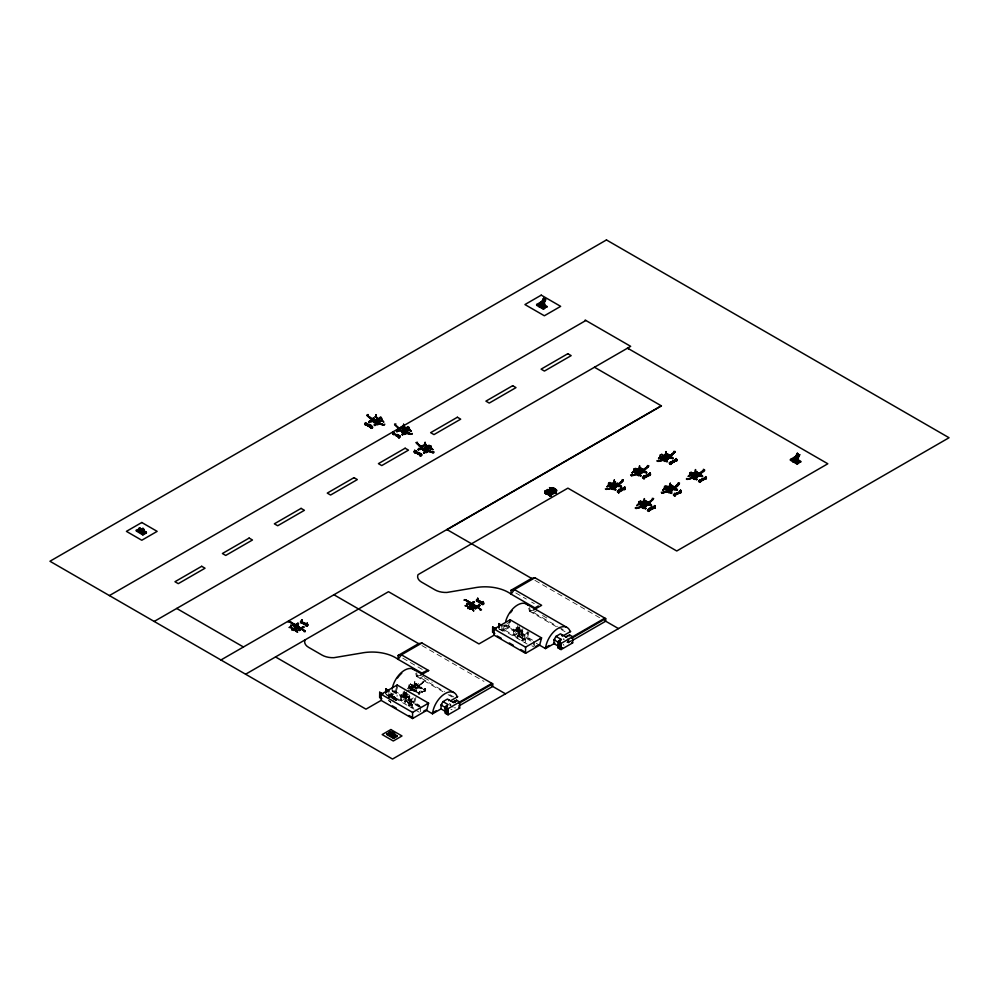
<?xml version="1.0" encoding="UTF-8"?>
<svg xmlns="http://www.w3.org/2000/svg" width="999" height="999" viewBox="0 0 999 999"><rect width="100%" height="100%" fill="white"/><g stroke="black" fill="none" stroke-linecap="round" stroke-linejoin="round"><path stroke-width="0.75" stroke-dasharray="5 3.75" d="M388.424 697.052L388.424 695.491M409.977 687.449L409.028 687.861L408.966 686.638L411.138 687.2L418.219 692.794L419.33 691.608L419.855 693.855M414.048 689.472L416.745 688.91L413.773 685.476L410.239 684.153L415.384 688.498L416.745 688.898L418.743 686.887M409.378 688.111L409.14 687.087L410.202 689.085L418.244 693.006L419.13 694.342L419.393 691.683M414.86 681.543L414.647 683.353L414.76 681.705M394.093 699.312L395.504 698.426L396.228 700.611M419.193 693.368C415.671 696.053 421.316 687.574 425.262 690.484L419.18 693.368L425.262 690.484M410.564 687L409.29 686.713L410.577 686.713M424.338 690.009L425.012 688.473L424.775 691.233L423.963 689.922L415.846 685.988L414.135 683.254L416.059 683.616L424.787 690.284L424.163 689.71M415.384 684.827C414.585 682.891 414.61 685.589 415.609 684.352M419.193 694.305L419.268 693.006M408.828 687.3C412.824 683.179 403.384 692.644 408.816 687.15M413.461 689.035C413.324 689.572 408.903 685.888 413.861 686.912M416.121 683.816C415.634 683.641 413.798 684.29 415.122 683.254M414.298 691.046C416.783 689.884 414.535 693.418 414.622 690.446M416.283 691.558C413.336 688.848 417.22 691.895 416.533 690.971M417.769 684.839L419.88 686.588L418.593 685.838L419.393 686.076L423.988 681.293L417.12 684.377L419.168 686.101L417.382 684.852L417.744 685.501M418.581 685.976L423.788 682.105L418.943 685.764M419.942 687.936C422.415 686.763 420.129 690.234 420.267 687.337M420.754 687.537C422.515 686.188 421.516 690.159 420.929 686.975M424.026 689.834C426.198 694.28 424.787 685.302 425.562 690.484M391.009 696.365L389.048 694.842L386.501 696.266M388.873 696.877L389.16 694.954L414.173 709.265M424.95 689.872L424.837 691.196L425.537 690.721M389.348 696.703L389.598 695.966L390.659 696.703M389.373 696.503L390.097 696.865L390.159 695.641M394.155 699.4L394.568 698.751A1.598 0.924 60 0 1 395.691 698.001A1.598 0.924 60 0 1 396.815 700.099L397.115 695.117M394.917 699.4L395.392 698.651M395.005 699.15C393.281 699.25 396.765 698.351 395.904 700.249M396.815 700.099L395.866 700.074M419.493 706.305L404.957 697.914L406.468 691.857M406.993 693.393L405.794 698.401L405.794 693.219L408.441 694.742L408.441 699.924L409.852 696.515L407.205 694.992L406.343 695.491L406.343 692.906L401.411 695.754L401.411 700.923L405.282 703.159L405.282 700.574L404.445 701.061L404.445 703.646L405.282 703.159M408.441 699.924L409.952 693.868M534.403 645.953L534.403 642.07L504.657 624.899L504.657 630.069L513.561 635.214L518.781 632.192L519.343 629.283L517.607 628.271L516.196 631.668L517.707 625.624M513.561 635.214L513.561 630.032L519.455 626.635L517.944 632.679L517.944 627.497L516.196 626.498L516.196 631.668M519.967 628.159L518.781 633.166L518.781 627.984M518.269 637.936L517.432 638.411L517.432 635.826L518.269 635.339L518.269 637.936L514.398 635.701L514.398 630.519L519.33 627.672L519.33 630.257L520.192 629.77L522.839 631.293L521.428 634.69L522.939 628.646M391.983 690.421L403.221 696.902L404.62 693.506L406.368 694.505L405.794 697.427L400.574 700.436L391.67 695.304L391.67 690.122L400.574 695.267L404.957 692.732L404.957 697.914M401.411 700.923L406.643 697.914L407.205 694.992M514.398 635.701L519.617 632.679L520.192 629.77M411.925 686.55L411.713 687.662M411.8 686.837L411.975 686.138L411.625 687.324M409.053 684.74L409.016 686.4L409.315 684.702M417.807 686.925L417.644 687.699L417.432 686.475M396.728 686.238L395.217 692.282L389.086 695.816L389.086 690.646M397.565 686.725L396.054 692.769L388.823 696.965M415.959 697.339L414.448 703.383L409.215 706.405L409.215 703.82L410.065 703.333L412.45 704.707L412.45 707.292L415.01 708.778M509.715 621.003L508.191 627.047L502.072 630.594L502.072 625.411M528.933 632.105L527.422 638.161L522.202 641.171L522.202 638.586L523.039 638.099L525.437 639.472L525.437 642.07L524.587 642.557L524.587 639.959L522.202 638.586M388.436 696.003L389.797 695.878L389.223 696.902M410.077 686.688L410.689 687.075L409.965 686.788M415.572 683.628L416.346 683.965L415.222 683.791M412.275 690.709C412.899 688.86 412.762 690.584 411.351 690.546M388.911 695.704L388.861 690.646M404.732 690.858L403.221 696.902L403.221 691.733L404.957 692.732M391.983 699.063L394.268 696.765L397.115 698.338L393.656 700.336M415.659 687.137C418.007 691.62 415.284 684.278 413.598 685.539C416.059 681.018 409.215 688.898 416.096 684.977C419.655 686.45 418.219 687.624 416.096 684.977M411.813 687.961L413.249 688.948M390.572 697.115L390.896 696.253M412.212 689.834L412.624 690.022M412.387 690.147L412.25 689.322L414.61 691.058L412.4 689.148L406.693 691.196M410.676 683.903L410.789 684.39M395.367 699.35L392.108 696.69L392.57 694.804M390.247 696.79L390.759 695.891M392.495 694.892L388.299 698.076M410.289 684.028L412.837 687.324L416.645 688.661M408.204 689.26C409.852 686.026 415.247 690.234 409.553 690.109M410.514 688.086L412.162 689.26M393.831 697.989L392.732 697.427L394.031 698.925L394.193 696.827L394.018 697.702M417.357 685.177L418.556 685.938M390.072 696.241L392.407 697.564L391.758 695.804L390.022 694.804L389.16 695.366M415.184 684.44L414.535 684.477M423.514 681.83L418.818 685.614L423.501 681.942M413.598 685.539L410.427 684.128M412.387 686.251L411.663 686.625M530.968 641.058L503.808 625.374L502.909 625.898L502.909 631.081L503.808 630.556L527.147 644.03M507.017 623.526L510.551 621.49L509.04 627.534L504.657 630.069M415.684 673.551A16.796 9.69 -60 0 1 416.383 676.335L417.22 675.848L444.48 691.583M528.671 608.316A16.796 9.69 -60 0 1 529.37 611.101L530.207 610.626L557.467 626.361M498.751 628.808L501.96 630.531M424.125 675.749L420.254 677.984L416.883 676.048L420.254 675.399M537.112 610.514L533.229 612.762L529.87 610.814L533.229 610.164M388.224 696.778L390.671 696.278M394.193 696.827L392.345 697.901L394.518 696.84M393.968 698.463L394.842 697.951M394.568 698.801L393.681 699.312A1.598 0.924 60 0 1 394.343 698.363A1.598 0.924 60 0 1 395.641 699.437M404.62 693.506L403.758 694.005L405.507 695.004L406.368 694.505M517.607 628.271L516.745 628.771L518.493 629.77L519.343 629.283M394.593 699.387L395.504 698.963M395.641 699.063L395.005 699.05M405.482 696.228L406.318 695.754L411.675 698.838L411.675 704.02L406.318 700.923L405.482 701.41L405.482 696.228L410.826 699.325L410.826 704.507L405.482 701.41M518.456 631.006L519.305 630.519L524.65 633.603L524.65 638.786L519.305 635.701L518.456 636.176L518.456 631.006L523.813 634.09L523.813 639.273L518.456 636.176M409.852 696.515L408.991 697.015L406.343 695.491M522.839 631.293L521.977 631.793L519.33 630.257M401.411 695.754L409.215 700.262L415.109 696.852L413.598 702.896L408.379 705.918L408.379 703.333L404.445 701.061M410.065 703.333L410.065 700.736L414.772 698.014M527.759 632.792L523.039 635.514L523.039 638.099M408.379 703.333L409.215 702.846L409.215 700.262M521.366 638.099L522.202 637.612L522.202 635.027L528.096 631.618L526.585 637.674L521.366 640.684L521.366 638.099L517.432 635.826M409.215 703.82L411.613 705.194L412.45 704.707M524.587 639.959L525.437 639.472M412.45 707.292L411.613 707.779L411.613 705.194M566.783 642.32L568.606 642.632L570.404 641.583L570.404 638.998M425.287 690.496C427.322 688.998 422.09 689.148 425.287 690.496L424.138 689.56M390.771 695.941L391.408 696.678M388.761 695.878L385.764 694.03M395.142 698.426L394.755 699.362M412.974 689.672L410.152 689.909M454.32 707.854L455.619 707.854M415.497 683.566L416.308 683.666M395.804 700.449L396.266 699.712M392.22 697.901L393.107 697.964L391.009 697.777M414.086 685.277C411.738 684.814 417.382 687 415.134 687.549L413.299 686.65A7.542 6.044 -11.9 0 0 414.373 687.374L416.171 688.511M392.058 695.916L391.009 695.804L391.009 696.765M413.124 685.326L415.459 687.362M567.619 641.833L570.404 641.583M390.159 695.491C392.195 696.815 386.625 696.016 385.876 693.968M395.129 698.289L395.754 698.85M411.875 688.011L412.275 688.111M416.133 688.698L414.897 688.124M390.597 695.741C387.949 693.768 391.059 702.222 389.922 691.133M414.011 685.451L416.745 688.873L412.637 686.413M416.496 688.323L415.347 686.837A7.542 3.434 21.2 0 0 414.423 686.038L413.798 685.689M419.617 693.618L418.256 692.794M421.965 687.986L420.641 687.137M416.321 691.096L415.122 690.321M534.915 580.344L599.612 617.694M515.759 592.944L526.361 599.063M531.655 602.135L534.315 603.658M542.519 615.534L547.839 618.593M558.791 627.122L565.422 630.956M529.37 611.101L559.79 628.671M561.113 629.432L565.084 631.73M518.781 629.607L517.045 628.596L517.045 631.193M516.196 629.083L517.944 630.094M518.781 630.581L521.428 632.105M505.806 624.7L532.592 640.172M536.263 643.256L538.786 644.717M518.269 635.339L522.202 637.612M531.843 645.766L534.403 647.24M498.863 628.733L502.909 631.081M421.928 645.566L483.966 681.393M402.772 658.179L423.976 670.416M424.238 677.697L432.192 682.292M449.787 694.655L453.771 696.952M416.383 676.335L442.844 691.608M448.126 694.667L452.097 696.965M449.737 705.207L453.171 707.192M405.794 694.842L404.058 693.83L404.058 696.415M403.221 694.317L404.957 695.316M405.794 695.804L408.441 697.327M394.081 690.659L419.605 705.394M410.065 700.736L421.416 707.292M419.28 707.03L390.834 690.609L390.834 695.791M405.282 700.574L409.215 702.846M415.447 710.002L419.293 712.225M391.009 696.053L389.123 695.079M392.407 697.564L391.72 695.841L390.222 696.39M389.997 701.248L388.499 700.624L389.947 701.46M415.147 687.886L416.496 688.736M412.125 690.421L411.213 689.622L413.911 691.445M413.773 685.501L412.699 685.751L413.124 686.525M414.348 685.876L415.497 686.85M420.229 687.774L421.453 688.711M414.585 690.883L415.809 691.82M414.573 686.5L415.359 687.25M415.721 687.599L416.521 688.573M395.766 698.601L396.491 699.799M390.397 701.76L390.934 702.846M419.006 694.23L418.456 693.269M390.684 702.846L390.222 701.673M390.859 696.34L391.87 697.789M419.33 691.72L419.867 693.618M568.98 638.523L568.98 642.407M568.606 640.034L568.606 642.632M568.344 640.534L568.344 643.119M567.307 638.748L567.307 642.632M533.553 642.557L533.553 645.142M522.265 631.618L522.265 634.203M521.428 629.52L521.428 634.69M519.617 630.094L519.617 632.679M519.305 630.519L519.305 635.701M518.493 627.185L518.493 629.77M503.808 625.374L503.808 630.556M501.848 625.411L501.848 630.594M420.579 707.779L420.579 711.663M409.278 696.852L409.278 699.437M406.643 695.316L406.643 697.914M406.318 695.754L406.318 700.923M405.507 692.419L405.507 695.004M400.574 695.267L400.574 700.436M395.816 699.837A1.598 0.924 60 0 1 395.929 700.611M529.482 607.604A17.97 10.377 -60 0 1 530.207 610.626M563.161 644.255A5.944 3.434 0 0 1 563.936 645.479M563.149 639.073A5.994 3.459 0 0 1 563.424 639.36M564.435 639.21A5.944 3.434 0 0 1 563.411 638.935M416.496 672.827A17.97 10.377 -60 0 1 417.22 675.848M451.998 709.715A5.944 3.434 0 0 1 450.924 709.49M450.824 705.207A5.994 3.459 0 0 0 449.5 703.771A5.944 3.434 0 0 0 450.924 704.32M425.075 688.548L424.875 691.171L425.087 688.548M414.086 687.986L411.638 686.213L414.086 687.986M417.382 687.087L418.294 688.099L417.382 687.087M412.375 689.385L410.177 690.097L412.375 689.385M421.266 691.183L422.44 692.045L421.266 691.183M418.668 686.563C415.184 685.314 423.713 689.585 418.668 686.563M417.969 686.937C414.485 685.701 423.014 689.972 417.969 686.937M415.909 690.371L416.558 691.096L415.909 690.371M388.536 696.977L388.536 695.429L388.474 696.952"/><path stroke-width="1.5" d="M553.508 489.785L553.571 488.199L554.47 488.886L552.484 489.473L552.272 488.686L553.496 488.336M554.957 490.621L554.258 488.648M290.909 627.884C291.296 627.622 290.659 626.023 291.708 627.971M365.184 424.513C365.459 420.017 365.659 427.16 366.745 424.076M392.782 433.878C393.706 429.558 392.632 437.749 393.231 432.005M414.348 452.16C414.635 447.652 414.835 454.795 415.909 451.71M467.132 605.619C467.532 607.879 466.658 602.984 467.145 605.806M608.766 486.163C609.84 485.502 607.717 486.038 608.891 486.488M660.314 457.867C660.764 458.329 660.189 456.805 660.839 458.091M664.722 489.435L665.446 489.085M643.93 504.845C641.383 503.946 643.656 502.847 642.969 502.272M466.858 606.231L467.407 606.206M547.315 491.983C546.653 490.871 546.778 495.754 546.391 492.719M639.035 504.795L638.823 504.445M376.198 424.675L374.837 425.174M398.913 430.769L400.736 430.057M402.435 434.528C402.422 435.714 403.933 432.08 405.631 432.879M425.374 452.31L424.001 452.809M639.884 468.793L639.797 468.481M666.171 454.92L666.82 454.57M670.591 486.151L671.091 485.989M296.94 630.644C295.067 630.007 294.056 630.219 297.053 631.967C299.026 633.204 295.229 629.732 296.84 630.844M472.115 609.028C473.763 610.414 471.453 608.428 472.889 608.99M614.373 479.907L614.198 481.68L614.285 480.069M639.622 465.821L639.422 467.632L639.535 465.984M644.43 498.588L644.23 500.399L644.343 498.751M666.096 451.585L665.896 453.409L666.008 451.748M670.329 483.179L670.154 484.94L670.242 483.341M695.554 469.542L695.354 471.353L695.466 469.705M290.971 627.572C291.084 626.236 293.219 632.629 291.858 627.672M381.568 421.128L380.881 420.729L381.78 421.103M408.491 430.094L409.553 430.194L408.703 430.519M430.669 449.026L431.118 448.476L430.057 448.376M296.466 628.408C296.316 632.13 295.592 626.61 298.289 627.272M470.941 604.208L469.368 604.67L472.028 603.508L474.675 605.157L472.327 606.655L472.252 608.516L472.352 606.493L473.176 606.306M614.585 483.341L614.76 482.455L614.984 483.129M644.817 501.985L644.293 501.436L644.967 501.885M670.179 486.363L670.866 486.463L670.217 486.001M382.005 420.579C379.458 418.931 381.331 420.704 382.005 420.404M409.602 429.932C406.868 428.209 409.29 430.269 409.602 429.77M431.168 448.214L430.482 447.277L430.894 448.089M403.658 427.447L403.034 427.085M425.224 445.716L425.611 445.292M633.841 472.102L634.54 471.865M664.56 489.11L665.209 489.572L664.897 488.923M689.947 475.799L690.297 475.187M306.893 625.149L300.786 622.227L306.031 625.399L306.905 624.999C294.205 619.73 303.821 621.653 307.592 624.974C308.841 626.51 304.283 625.424 307.405 624.862L306.193 625.524M476.548 600.474L477.959 599.937C473.851 601.161 478.783 598.526 477.122 600.162L483.341 603.196C478.646 605.756 472.052 594.542 482.854 603.334L483.341 603.196M482.842 603.496C481.718 604.258 481.081 601.198 477.497 600.274M617.782 491.158L619.13 491.983L624.313 488.499C627.447 488.748 621.715 486.538 624.8 488.861L618.943 492.082L617.32 491.77L617.819 490.884L619.13 491.983C615.771 490.734 623.114 486.376 624.787 488.861L623.651 487.924M624.3 488.661C624.475 486.588 619.842 490.984 618.718 491.733M643.968 477.647L642.569 477.684L643.968 477.647L643.231 476.973L648.726 473.951L650.037 474.762L650.636 474.188L648.9 473.838L650.049 474.775L643.955 477.647L650.037 474.762L648.9 473.838M649.55 474.562C648.264 472.365 649.288 477.672 643.968 477.497L644.392 477.872M648.776 510.414C646.528 508.941 653.296 505.194 654.845 507.542C652.01 510.177 640.022 512.724 654.357 507.33L654.845 507.542M654.357 507.342C653.908 505.756 652.285 510.052 648.776 510.264L649.2 510.639M670.441 463.411L669.705 462.749L670.866 463.648L677.047 459.777L675.374 459.602L676.523 460.551L675.199 459.727L669.705 462.749C672.527 465.334 675.586 458.116 676.023 460.339M679.832 491.121L680.756 492.132C664.834 498.201 681.917 492.182 680.806 490.846C680.631 488.786 680.956 493.893 681.018 492.357M674.675 494.992C673.401 492.832 672.652 496.441 674.899 495.354C671.465 494.268 682.392 491.683 679.57 491.446M699.899 481.356L699.163 480.694C717.17 471.178 688.061 488.086 705.494 478.134C708.566 478.259 702.996 476.348 705.968 478.484L699.762 481.843L698.601 481.593L699 480.519L700.311 481.618L698.963 480.781M610.089 485.364L608.803 485.077L610.189 485.139M634.777 471.303L635.352 470.991L634.053 470.991M639.884 504.07L639.285 504.045M661.825 456.768L660.951 457.055M666.046 488.636L664.76 488.349L666.058 488.349M691.271 475L689.984 474.712L691.283 474.712M306.131 625.923L306.905 626.198L307.155 623.201M478.209 599.862L477.46 601.123L477.709 598.289L477.959 600.599L476.56 600.761M483.641 602.884L483.166 601.598L482.942 604.445L483.141 601.598L482.854 604.545L482.067 604.158M648.788 474.113L650.074 475.424L649.85 472.827L649.612 475.474L648.838 474.463M653.646 507.23L654.47 508.216L654.645 505.594C654.795 512.937 655.581 503.184 654.195 506.456M671.091 463.898C669.505 457.305 673.051 467.844 669.53 463.099M675.324 495.492C673.938 488.848 676.81 499.737 673.763 494.68M679.532 491.508L680.369 492.807L680.544 490.184L680.669 492.832L679.545 491.82M699.163 481.268L700.411 482.167L700.099 479.682L699.887 482.305L699.038 481.156M301.723 619.917L301.498 622.914L300.612 622.477M307.068 624.65L306.993 626.098L307.18 623.226L307.53 625.312L306.169 625.861M476.735 601.023C478.159 602.097 477.485 596.078 478.221 599.6M617.807 491.421C619.53 496.316 618.169 484.315 619.368 492.22M625.062 489.085C623.651 482.305 626.61 493.294 623.576 488.236M643.993 477.31L644.18 478.646L644.168 475.961L643.918 478.608L644.617 478.134M650.324 474.762C650.174 470.467 648.826 476.823 650.312 475M648.851 510.052L648.701 511.388L648.975 508.728C649.475 510.127 648.763 509.915 649.437 510.901M665.946 454.77L666.633 454.882L666.296 454.245M670.554 463.024C670.054 466.62 670.766 459.24 671.116 463.661M675.312 460.239L676.136 461.226L676.311 458.591L676.385 461.251L676.785 460.776M700.099 479.682C699.475 486.313 700.074 476.785 700.574 481.618M705.781 476.548C706.43 477.822 705.556 477.834 706.243 478.721M301.648 621.366C301.873 626.323 303.184 615.034 300.786 622.677M297.227 630.931L296.328 630.819M472.702 609.003L472.589 609.74L473.176 609.278M617.981 491.633L618.93 492.732L618.793 491.371M699.824 482.33L699.974 480.994M670.566 486.625L670.878 486.113M666.633 454.882L665.983 454.42M370.242 417.57L369.78 418.019C377.297 422.752 362.625 414.173 368.344 414.622M377.747 423.276L380.182 421.416L378.371 422.677L383.891 424.812L380.045 423.951C373.151 420.604 384.965 427.347 384.765 424.1M421.578 446.491L419.418 445.204L421.116 446.878L422.952 445.367L422.377 446.016M429.682 451.136L429.22 451.585C441.833 455.831 420.716 446.428 429.22 451.585C423.676 450.974 432.854 447.602 426.985 450.886M295.042 624.575L288.998 621.465L295.08 624.562L293.906 625.424L295.392 624.637M295.167 627.909L294.518 627.459L296.778 627.622M297.29 628.021L293.718 630.357L296.278 629.507L296.366 628.796L291.87 630.169L295.854 626.598M296.753 624.4L297.852 623.151L298.039 623.776M297.14 624.138L297.39 624.775L298.526 623.538M297.615 627.747L298.726 626.773L296.241 626.423M302.135 627.659C301.311 627.384 304.308 627.609 303.908 626.798M298.838 629.532C303.521 627.659 307.13 632.779 304.096 631.655M306.993 626.098L307.13 623.214L307.692 624.537M471.029 602.909L464.947 599.8L471.466 602.971L468.456 604.033L470.379 603.159M470.042 603.433L471.341 603.159M472.702 602.734C471.64 602.822 474.7 601.386 473.988 602.122M473.089 602.484L473.339 603.121L474.475 601.885M476.873 606.031L475.574 606.855M477.46 601.123L477.659 598.276L477.522 601.161L477.634 599.737M478.084 605.993C476.66 605.269 481.106 606.056 479.857 605.144M478.471 605.744C478.571 607.554 479.37 603.583 479.37 605.382M480.956 609.627L476.535 606.843L474.762 607.754L477.197 606.643L481.468 609.815L480.044 610.002M483.141 601.598L482.942 604.445L482.08 604.258M289.26 627.559L290.634 627.197L289.285 627.285M378.921 424.213C373.888 426.361 381.256 421.665 378.871 424.113M406.531 433.566L404.483 434.428L406.143 432.954M392.744 734.165L393.856 731.98L391.546 735.451L391.521 733.803L392.495 733.229M465.209 605.906L466.583 605.544L465.234 605.631M605.357 488.911C614.335 490.309 609.278 485.152 615.796 489.922M608.291 485.589C611.001 483.079 605.307 488.561 607.442 486.363M611.775 486.525C609.877 484.69 614.822 490.084 616.258 487.287L618.256 485.264L615.546 483.491M613.361 483.778L609.765 482.517L611.825 485.002M613.998 488.836L611.45 487.812M614.485 489.035L614.81 488.449L615.309 489.71M615.983 486.875L614.66 485.914C608.004 481.993 618.468 489.822 615.247 485.964M617.22 483.341C618.331 486.401 626.098 479.37 622.165 479.67M618.656 492.707L618.918 490.047L618.806 492.669M621.453 486.825C621.565 486.913 619.517 486.076 618.081 485.014M620.129 485.939L620.454 485.339L620.953 486.6M617.295 483.204C618.156 486.85 629.445 474.088 618.256 484.19M625.074 488.848C624.762 484.44 624.113 491.895 624.475 488.236M637.749 473.951C629.757 475.137 628.521 477.097 637.387 473.626C637.899 474.225 630.157 477.01 630.606 474.825M633.791 471.466L634.377 471.041M638.573 471.703C636.326 470.541 639.547 469.205 635.664 468.444M638.161 469.505L637.999 469.667M642.494 506.68L636.55 508.404L641.982 506.193L642.557 506.718L636.55 508.404L635.376 508.341L635.414 507.592M639.385 474.725C638.96 475.586 641.67 475.811 641.058 475.836M640.022 467.944L639.173 468.406L639.835 468.256M639.735 474.95L640.059 474.363L640.559 475.624M638.823 473.751L641.508 473.201L640.434 471.416M643.618 469.98L642.045 469.455L644.218 470.392L648.813 465.784L647.414 465.571M643.606 506.505C638.536 503.596 644.168 507.717 646.316 505.969C651.61 503.096 642.045 500.911 648.289 503.921M645.042 471.615C644.58 472.465 647.352 472.652 646.703 472.739M645.516 471.815L646.203 472.515M644.193 507.492C643.294 507.417 645.991 509.165 645.429 508.404M644.542 507.717L644.867 507.13L645.866 508.603M643.843 470.467L648.551 466.383L643.718 470.042L641.895 468.656L642.394 469.08M649.85 472.827L649.587 475.487L649.725 474.15M647.864 510.102C648.875 513.486 648.975 506.393 649.45 510.664M649.85 504.383C649.412 505.257 652.122 505.482 651.51 505.506M650.187 504.62L650.511 504.02L651.011 505.282M650.699 501.585L648.363 502.647L653.358 499.15L649.025 503.159L647.901 502.385M654.47 508.216L654.657 505.594L654.395 508.254L655.119 507.767M662.075 458.116C668.693 460.164 646.99 463.286 663.86 459.39C664.597 460.127 656.53 462.712 657.08 460.589M668.393 491.271C657.717 494.405 661.238 492.182 668.418 491.258C667.032 491.221 661.238 494.505 661.313 492.182M665.234 457.03L666.383 457.592C668.456 456.993 663.124 454.857 665.334 455.319L663.948 455.806L665.184 457.005M665.858 460.489C664.959 460.414 667.657 462.162 667.095 461.401M666.208 460.726C665.771 459.89 669.455 462.787 666.233 460.289M670.279 455.969L668.518 455.219L670.691 456.156L675.287 451.56L673.888 451.348M667.732 489.797C665.908 488.036 670.504 493.069 672.215 490.546L674.213 488.523L671.503 486.763M670.379 464.385L670.579 461.763L670.441 464.348L669.705 463.324M668.868 486.85L665.721 485.789L667.769 488.274M671.515 457.392C670.604 457.317 673.301 459.053 672.739 458.304M671.852 457.617C671.428 456.705 674.999 459.802 671.877 457.18M670.092 492.082C669.193 492.007 671.89 493.743 671.316 492.994M670.441 492.307L670.766 491.708L671.753 493.194M669.567 455.382C672.889 456.081 679.382 446.466 670.192 455.819L668.368 454.433L669.093 455.02M673.326 486.613L672.602 486.014L674.575 487.724M676.798 460.539C676.548 456.58 675.911 463.486 675.574 460.064M675.349 495.254C675.062 490.646 674.3 498.339 674.787 494.605M675.799 489.547C674.812 488.823 678.121 490.509 677.409 490.084M676.086 489.198L676.41 488.611L676.91 489.872M678.121 482.929L679.52 483.141L674.425 487.4C683.304 477.522 677.547 489.448 673.85 487.012M680.556 490.184L680.294 492.844L680.431 491.508M693.618 477.634L687.674 479.345L693.106 477.135L693.681 477.659L687.674 479.345L686.5 479.295L686.538 478.546M689.472 475.224C692.045 473.014 685.252 478.996 689.535 475.299M692.794 476.061C691.47 474.612 695.779 479.445 697.439 476.91L699.437 474.887L696.728 473.126M694.055 473.976L690.946 472.152L693.793 475.749M696.365 475.137C699.737 479.32 693.318 472.327 694.792 473.264L693.418 473.951L696.49 475.187L693.743 473.314M695.316 478.446C694.78 479.345 697.689 479.433 696.99 479.557M695.666 478.671L695.991 478.071L696.49 479.333M698.451 472.902C696.515 475.449 708.603 470.417 703.346 469.293M700.973 475.337C700.062 475.262 702.759 476.998 702.197 476.248M701.335 475.124L702.722 476.448L701.698 475.224M700.149 474.1C702.334 469.093 709.09 468.181 699.025 473.339M142.47 529.895L142.832 528.146L143.157 529.333L142.283 529.82M143.219 528.521L144.118 529.957L142.37 530.919L144.118 529.957M419.418 445.217L419.405 445.392C409.528 437.112 427.16 451.685 418.956 445.654L419.418 445.217L418.956 445.666L416.108 442.532L417.507 442.257M633.791 472.152L634.178 471.915M664.722 489.035L664.922 489.735L664.859 488.948M540.696 304.757L539.735 304.52L540.659 306.131C542.707 302.222 536.288 308.766 540.846 305.632M483.017 602.996L482.892 604.407L483.628 603.146M690.471 475.574L690.172 475.736M654.532 506.918L654.42 508.241L653.596 506.88M676.198 459.927L676.086 461.251L676.273 458.616M705.656 477.872L705.544 479.195L704.77 478.184M546.665 493.131C544.343 494.53 547.864 491.97 546.041 491.783M545.591 493.281L546.266 493.868L546.853 492.994M555.531 490.297L555.444 489.11M674.824 493.331L674.625 495.966L673.938 494.905M624.55 486.938L624.363 489.56L623.663 488.511M375.362 416.883C374.2 416.733 376.548 417.082 375.237 416.708M424.375 444.393C425.761 444.543 423.414 444.543 424.525 444.443M425.437 445.042L424.787 444.355M142.208 530.619L142.982 529.495M392.582 733.865L393.506 733.029M794.405 460.427L794.317 461.163L795.079 459.965L793.718 460.102L794.467 459.752M546.416 493.369L545.591 493.069L546.241 491.483M546.977 493.693L546.153 493.394A1.598 0.924 -60 0 1 546.166 493.069L546.99 493.231M549.662 494.992L550.774 494.243M550.936 495.954C549.025 495.904 551.073 492.332 551.635 494.555M551.273 490.459L551.66 489.66M550.849 495.529L551.373 494.78L550.574 493.718M551.373 490.896L551.548 490.047M551.048 494.455L550.824 493.494L549.887 494.305M551.373 494.78L550.324 494.13M551.81 494.468L550.911 495.966M554.782 491.92L555.444 491.121M555.781 493.094L555.681 491.146M644.817 501.136L644.118 501.523L644.992 501.523M556.381 492.157L556.293 491.221L554.083 490.796L553.821 492.782L554.982 491.333M469.48 609.003L469.617 608.079M546.341 493.294L545.616 491.87M545.754 492.007L546.378 491.483M545.904 493.494L546.341 492.994M618.506 484.465L616.833 483.491L618.356 484.503M641.833 505.207C639.647 503.246 644.455 507.517 642.632 505.719M668.905 490.634L669.505 491.096M699.675 474.138L699.737 473.913M403.584 427.06L404.046 427.023M611.313 485.177L611.151 484.577M632.105 472.889L633.553 471.228L632.392 472.552M637.499 505.044L636.75 505.856L638.311 504.108M658.578 458.653L660.876 456.531L658.865 458.329M293.718 629.77L293.544 630.431M372.215 427.235L371.466 428.359L371.116 425.811L370.941 428.234L372.427 426.985M399.051 436.763C401.885 435.364 391.933 434.852 393.169 431.968L393.594 434.49M421.391 454.882L420.641 455.994L420.279 453.459L420.117 455.881L421.59 454.62M614.735 482.155C617.494 481.543 612.3 482.742 614.872 481.88M645.704 500.874C645.441 499.987 642.919 501.685 644.929 500.561M666.42 453.858L665.646 454.17L666.595 453.571M670.654 485.452L669.879 485.764L670.829 485.152M695.878 471.803L693.756 473.626M638.199 473.289L638.798 473.738L636.301 471.878M648.613 503.184L646.852 502.222L648.676 503.134M669.954 456.918C663.561 453.846 673.363 456.106 667.981 458.966L664.335 459.24M694.742 477.46L692.594 476.236L693.793 477.185M636.688 470.454L636.438 470.904M641.495 503.221L641.321 503.683M663.036 456.855L663.211 456.193M667.245 488.511L667.444 487.774M692.494 474.812L692.669 474.138M389.46 733.491L389.248 733.428M472.727 609.265L472.677 608.978M140.172 530.694L140.335 530.906M140.722 529.62L146.353 532.979L142.869 534.915L136.176 530.894L139.66 528.171L139.66 528.958M290.921 625.049L291.021 626.922L291.196 625.112M372.165 420.379C378.296 417.157 368.956 419.493 374.101 422.49L376.698 423.077L379.308 420.929L378.584 421.528M406.843 430.382L404.508 432.292M427.747 449.163L428.434 448.638L426.798 450.437M466.87 603.396L466.97 605.269L467.145 603.458M608.566 483.104L608.528 484.765L608.841 483.066M633.816 469.018L633.778 470.679L634.09 468.981M638.711 504.295L638.773 501.585L639.01 504.12M660.289 454.782L660.252 456.443L660.564 454.745M664.522 486.376L664.485 488.036L664.797 486.338M689.747 472.727L689.71 474.4L690.022 472.689M393.082 733.566L393.344 731.68L392.395 733.965M381.143 700.399L381.143 694.255L397.165 685.014L428.596 703.159L426.635 710.426L412.575 718.543L381.143 700.399L365.971 709.165L275.524 656.942M494.13 635.177L494.13 629.033L510.152 619.78L541.57 637.924L539.622 645.192L525.561 653.321L494.13 635.177L478.958 643.93L388.499 591.708L245.592 674.225M381.356 418.069L381.78 419.68L381.63 418.094M408.966 427.435L409.39 429.046L409.228 427.46M430.532 445.704L430.956 447.315L430.794 445.741M648.039 510.314C650.561 511.176 645.416 508.803 648.701 511.388M669.505 462.837L670.853 463.661C667.856 460.889 670.092 465.621 670.441 463.261L676.51 460.539L675.374 459.602M611.288 485.239L611.438 484.54M378.534 423.601L378.658 422.852M640.471 467.757L640.122 467.794M695.354 472.127L696.053 471.516M613.573 483.653L612.337 483.966L613.91 482.342L612.35 484.64L613.611 483.641M639.66 472.402L641.52 473.189L638.124 470.267L638.861 469.555L637.574 469.742L638.061 470.929A7.542 6.044 -11.9 0 0 639.148 471.653L641.508 473.201L643.506 471.166M643.668 502.322L642.931 503.034L645.042 504.42M669.567 486.9L668.831 487.612L670.941 488.998M641.133 468.032L640.459 467.919M667.607 453.796L666.146 453.721L667.369 453.871M671.852 485.327L670.366 485.302L671.728 485.427M552.135 494.293A1.598 0.924 -60 0 0 551.011 493.494A1.598 0.924 -60 0 0 549.887 495.591L544.979 493.094L544.979 491.158L547.714 489.56L551.923 493.981C555.456 493.444 553.234 489.46 550.024 489.31L549.5 487.612L553.783 490.909L553.596 493.444L552.135 494.293L551.248 493.781A1.598 0.924 -60 0 0 550.287 492.907A1.598 0.924 -60 0 0 549.013 494.705M365.222 424.737C367.32 425.437 364.285 420.866 365.497 425.124C366.708 422.277 374.925 425.949 371.004 427.672L365.497 424.488L366.82 423.588L365.497 424.488M414.785 450.287L414.66 452.759L415.984 451.223L421.353 454.32L420.179 455.307L414.086 451.523L415.809 451.098L414.647 452.135L415.946 451.361M555.681 489.285L553.783 490.909L550.024 488.736L551.073 488.623L551.073 490.596L553.97 492.27L553.596 493.444M550.099 495.142L550.836 494.018M555.107 492.232L556.418 491.021L556.193 492.732M555.956 491.858L555.981 490.834M302.26 621.515C301.036 625.199 301.798 617.407 302.285 621.266M399.825 436.6L398.676 437.712L398.713 435.177L399.175 437.699L399.987 436.138L398.613 437.062L392.582 433.054L394.243 432.829L393.594 433.616M427.135 449.775L425.886 450.699L423.264 450.124L421.291 448.064M307.68 624.8L306.93 626.061M396.728 686.238L397.165 685.014M509.715 621.003L510.152 619.78M553.596 492.657L552.684 493.181L552.147 492.295M375.174 420.616L374.101 422.49L375.512 421.94M402.784 429.982L401.698 431.855L404.495 432.305M423.364 449.862L424.887 449.363L423.251 450.124L425 447.452A7.542 3.646 -25.2 0 0 424.662 447.927L423.464 449.587M664.223 459.165L665.284 459.503M394.355 433.441L393.618 434.49M364.985 423.688C366.708 425.287 365.959 422.49 365.322 423.364M553.97 491.258L554.358 493.007M554.283 493.044L555.831 491.008M300.399 627.896L298.451 628.833M368.931 422.165L369.917 420.604L370.267 421.178M369.318 421.99C369.393 422.402 372.49 419.742 369.393 422.427M374.188 422.227L375.724 421.715L374.712 422.24M374.438 425.349L374.163 424.775L375.424 424.812M396.528 431.518L397.515 429.97L397.877 430.544M397.015 431.356C396.391 432.142 399.213 430.07 398.176 430.344M402.048 434.702L403.034 433.154L403.384 433.728M418.094 449.8L419.081 448.239L419.443 448.813M418.494 449.625C418.556 450.037 421.665 447.377 418.556 450.062M423.613 452.984L424.6 451.423L424.95 451.998M428.446 447.627L428.072 446.803M637.799 473.214L637.037 472.677M550.599 489.348L549.812 489.797M635.551 468.668L634.939 468.543L635.776 469.767M142.894 530.244L143.332 529.308L140.959 530.506M637.662 469.73L639.123 468.206L637.824 469.905M664.135 455.494L665.596 453.971L664.298 455.681M293.781 625.262L295.592 624.487M666.708 457.417L661.488 454.208L663.548 456.68M640.709 501.298L639.747 501.311L642.744 504.333M543.656 298.301L542.107 301.311L543.506 298.226M544.343 298.876L543.006 301.985L544.48 298.938M545.466 299.3L544.03 302.372L545.329 299.238M544.33 302.722L545.804 299.675M390.746 734.377L391.059 734.39M797.464 453.246L795.916 456.256L797.327 453.184M798.151 453.821L796.815 456.943L798.301 453.896M799.762 454.682L798.176 457.679L799.625 454.62M545.117 491.995L546.478 492.807M372.727 427.634C372.04 425.224 371.241 428.846 372.277 427.909M399.038 436.625L399.887 437.275L400.124 436.276M421.89 455.282C421.216 452.859 420.417 456.481 421.453 455.544M389.21 733.853C391.97 728.433 386.188 735.701 391.77 735.339L392.844 733.179L391.77 735.339M389.473 734.09L390.547 731.942M390.109 734.465L391.183 732.304M391.558 732.442L390.484 734.59L390.534 733.229M390.746 734.827L391.82 732.679M550.836 489.547L552.922 488.111L552.06 487.624L550.249 488.748L549.65 490.422L550.249 488.748L554.695 491.146L555.844 490.696M554.732 491.433L554.695 492.607L556.068 492.27M555.182 491.695C555.844 494.205 553.871 492.844 554.795 491.096M476.798 606.168L472.19 604.757M141.171 531.78L138.274 530.132L139.373 527.996L142.258 529.645L140.784 531.643L142.258 529.645M139.76 528.134L138.274 530.132M138.898 530.506L139.997 528.371M139.523 530.894L140.622 528.746M139.91 531.031L141.009 528.883M140.16 531.268L141.246 529.12M475.099 606.905L476.511 606.218M471.141 605.931C471.153 607.23 474.587 605.307 473.014 604.957M375.612 416.708L376.123 417.32M376.91 420.941L378.171 419.605L377.535 420.042A7.542 6.319 6.6 0 1 376.448 420.841L374.101 422.49L374.488 421.853M403.221 426.073L404.033 426.81M399.775 429.745C408.628 423.963 393.831 431.506 402.098 431.218M423.501 449.95L424.275 448.738M483.816 603.908C482.067 602.409 482.829 604.745 483.466 604.12M420.292 453.446C421.166 459.215 420.117 450.924 419.905 455.369M303.421 627.035L303.059 627.31M453.796 702.697L447.465 699.038L442.994 701.623L441.034 705.019L441.034 708.903L432.517 713.823L425.799 709.939L423.613 711.213M566.321 637.2L560.451 633.816L555.981 636.388L554.02 639.785L554.02 643.668L559.228 646.678M560.064 641.346L561.188 639.397L555.981 636.388M393.007 733.428L392.982 732.692L393.419 733.766M409.028 430.731L409.078 429.932L409.053 430.706M374.3 421.953L375.499 420.292A7.542 3.646 -25.2 0 1 376.436 419.405L377.822 418.843M401.898 431.306L403.097 429.645A7.542 3.646 -25.2 0 1 404.046 428.771L405.619 428.171L405.144 429.408A7.542 6.319 6.6 0 1 404.046 430.194C399.75 434.478 403.733 427.21 405.107 428.696L402.11 431.206M423.251 450.087L424.475 448.226M550.112 490.684L551.086 489.173L551.336 490.759M371.441 427.397C356.406 420.829 376.024 426.298 371.004 427.672L372.377 426.773M415.159 451.885L415.921 451.223L415.159 451.885L420.629 455.044L421.291 454.333L420.179 455.307L421.553 454.42M377.422 418.569C379.195 421.578 375.237 414.473 378.009 418.806M426.598 446.216L425.599 447.053M543.044 302.859L544.755 304.133L544.38 304.707L540.746 302.31L541.121 301.748L543.681 303.221L542.207 304.445L542.207 305.819L542.045 302.959L540.846 303.659L541.008 305.931M794.555 457.267L794.929 456.693L797.489 458.179L798.189 459.652L794.555 457.267L798.189 459.652M797.452 458.191L796.028 459.39L796.028 460.776L795.853 457.917L794.655 458.603L794.655 460.576L792.781 461.663L795.878 459.552M472.664 609.74L472.515 608.866M406.868 430.357L405.007 432.117M549.999 495.516L550.986 495.429M695.516 472.09L693.83 473.101M556.268 492.395L555.756 493.106M374.325 422.127L375.1 421.103M401.923 431.493L402.747 430.432M423.489 449.762L427.297 446.74L425.774 444.742L427.023 445.904M300.599 622.127L302.01 621.59L300.599 622.127L300.749 621.253L301.548 621.927M614.198 483.129L614.947 482.829M374.5 421.84L377.347 418.569L375.349 420.879M399.987 436.138L399.063 436.763C394.143 436.675 394.98 431.231 393.094 433.853L394.243 432.829M365.984 424.25L366.77 423.726M393.594 433.616L394.38 433.079M377.285 418.618L375.037 420.691L375.661 421.054C376.698 420.067 385.164 412.762 378.022 420.379M405.382 428.022L402.934 429.682L403.271 430.419C404.295 429.595 411.526 422.964 406.268 429.208M423.264 450.124L425.611 448.476A7.542 6.319 6.6 0 0 426.698 447.677L427.297 446.74L426.123 447.989M297.752 629.083L300.237 627.946M698.014 473.126L699.337 473.851M607.142 486.638L608.266 485.402M637.2 505.319L638.324 504.083M663.099 489.91L664.223 488.661L662.649 490.447L663.398 489.635M403.908 429.233L403.121 430.045L404.707 428.359M638.149 473.426L637.587 472.927M664.697 459.153L662.724 457.567L663.498 458.216M632.692 472.277L632.092 472.939M659.165 458.042L658.566 458.703M674.238 487.212L673.189 486.538L674.924 487.737M375.512 420.679L376.311 419.867M383.604 425L378.359 422.952L380.494 423.676M405.956 432.055C420.929 437 400.686 432.005 407.604 431.206C401.91 433.004 412.437 435.714 412.362 433.466M432.779 452.634L433.928 452.559L433.928 451.748M377.697 419.905L376.948 420.354M426.873 447.552L424.837 448.701C423.651 446.266 434.365 442.832 426.96 448.189M470.229 606.143L467.819 608.516L472.315 607.142L469.667 608.703L471.478 607.479M668.843 486.975C671.84 483.853 665.908 487.974 669.342 488.548M295.267 627.559L297.69 626.985L296.89 627.559M469.955 606.056L472.402 604.707M294.842 627.609L296.228 627.996A7.542 4.858 24.4 0 0 297.202 627.534L298.701 626.835L300.537 627.859M546.266 491.995L547.04 491.945M547.852 491.945L546.153 492.195M551.161 488.998L552.035 488.523M551.111 495.292L550.911 495.492M550.699 495.142L549.912 495.741L549.5 495.092M551.273 495.467L550.249 495.529M555.544 492.27L555.294 493.019L555.943 492.782M365.472 424.5L366.645 423.464M374.9 425.611L376.086 424.163M396.99 431.793L398.239 430.756M402.51 434.977L403.683 433.529M424.076 453.246L425.249 451.798M142.432 529.183L142.57 530.032M404.096 430.606L405.819 429.108L404.333 428.072L404.945 427.934M425.661 448.888C428.521 448.002 425.686 446.565 426.998 446.478M550.024 489.31A1.336 1.074 -17.4 0 1 548.975 489.997L548.076 490.521L547.577 489.66L547.889 490.896L549.188 490.147L550.899 491.133L549.612 492.644L547.889 491.645L547.714 489.56M550.899 491.133L549.612 491.883L549.45 490.559M549.9 490.821C549.325 492.295 553.146 494.505 551.748 491.883L549.712 490.996L551.56 492.057L551.923 493.981M377.435 420.517L376.498 421.241M405.045 429.882L401.698 431.855L403.121 431.306M426.61 448.151L425.462 449.051M645.529 504.495L646.316 505.969L643.955 504.42A7.542 6.044 -11.9 0 1 642.869 503.696C644.43 498.588 641.083 502.422 643.443 503.958M473.588 610.988L472.527 609.14L473.788 610.814M425.849 447.14L426.511 446.203M298.039 627.409L298.726 626.81C298.951 623.126 291.895 626.46 294.23 626.286M473.988 605.756L474.675 605.157L473.026 605.132L474.088 605.069M376.061 421.116L374.65 422.065M403.658 430.482L402.185 431.468M425.224 448.763L423.751 449.75M376.935 422.852L377.797 422.277M395.954 423.988L394.593 424.026L394.792 424.875L399.026 428.996L401.386 427.085L399.762 428.771M403.446 429.158L404.195 428.546M652.222 498.351L653.621 498.551L649.025 503.159M376.586 419.18L375.849 419.805L377.772 418.668M426.948 446.303L425.674 446.89M655.044 507.442L654.757 506.393M696.827 471.815L695.604 471.665L697.015 471.665M400.137 428.171L399.026 428.996M643.144 469.667L648.276 466.221M648.276 466.108L643.581 469.892M405.569 431.506L404.895 432.205M620.641 482.904L618.369 484.065L623.026 480.307M672.364 454.595L670.054 455.656L674.75 451.998M676.598 486.176L674.263 487.225M701.822 472.539L699.512 473.613L704.208 469.942M374.338 422.302L375.824 419.817M471.99 605.382A7.542 2.11 -6.4 0 0 471.103 605.694C472.165 606.78 469.218 606.018 471.703 605.344L470.941 605.656M381.106 421.153L381.493 420.941M430.669 448.576L430.606 448.988M474.425 605.444L473.601 606.068M371.94 419.63L373.451 418.593L371.878 419.68M420.904 447.227L422.614 446.228L420.991 447.315M647.839 509.84L648.101 509.74M371.94 419.243L367.182 415.509L372.402 418.843M421.228 446.728L416.645 442.969M430.644 448.514L430.432 448.076M706.256 478.484C706.143 474.5 703.483 479.957 705.981 478.496L704.832 477.559M378.022 423.514L378.933 422.852M404.558 429.707L405.282 429.183M428.796 450.886L426.049 452.709L427.647 451.223M470.442 608.99L472.003 608.965L470.679 609.128M372.152 419.093L373.788 417.719L373.201 418.369M415.809 451.098L414.647 452.135L420.616 455.044M302.347 629.682L300.711 628.671L305.007 631.293M300.437 629.607L299.35 630.569L300.299 630.094M470.941 604.645L469.855 605.619L470.804 605.144M475.711 607.542L474.637 608.503L475.574 608.041M476.386 607.941L475.299 608.915L478.071 606.93M296.104 625.174L294.992 625.874M472.052 603.521L471.241 604.033M370.204 420.766L368.856 421.715M375.387 424.026L374.375 424.9M397.802 430.132L396.466 431.081M403.321 433.316L401.985 434.265M419.368 448.401L418.032 449.363M424.887 451.585L423.539 452.547M474.4 605.257L473.726 605.631L474.55 605.207M429.52 447.54L430.731 447.739L429.545 447.827M550.399 493.593C549.45 497.027 542.807 490.284 545.991 491.945M555.806 491.258L555.169 491.271M660.626 457.742L660.651 457.679M299.001 629.233L300.537 628.508M483.354 603.209L482.142 603.858M373.127 420.691L371.303 421.853L372.964 420.379M422.302 448.326L420.479 449.488L422.14 448.014M292.894 625.574C296.353 625.699 288.261 619.23 288.087 621.952M288.986 621.578L294.53 624.837M464.947 599.8C478.046 609.29 464.085 596.803 464.036 600.299M395.08 424.7L399.675 428.459M298.077 623.264L296.778 623.925M303.459 626.535L302.16 627.185M474.026 601.61L472.727 602.26M479.408 604.87L478.109 605.519M403.608 430.931L402.21 431.655M536.65 304.495L540.059 302.535L546.903 306.468L543.481 309.24L536.65 305.294L536.65 304.495L543.481 308.441L546.903 306.468M538.461 304.245L543.581 307.205L545.292 306.418L543.581 307.405L538.461 304.445L540.159 303.259L546.903 307.267M538.461 304.445L540.159 303.459L545.292 306.418M542.07 303.234L540.509 306.218L539.735 305.382L540.846 304.832M540.247 304.82L541.271 305.02M540.846 305.032L543.056 303.796L542.07 305.744M540.359 305.482L542.07 304.608M539.647 306.905C542.981 304.358 540.184 308.117 538.973 306.518M542.207 305.819L543.406 305.132L543.406 303.758L542.045 302.959M109.415 595.579L585.889 320.479M154.208 621.44L630.681 346.341L585.139 320.055M628.633 348.763L627.372 348.251M220.929 659.989L661.238 405.781M447.115 529.657L661.463 405.906L594.492 367.245M555.419 489.123L553.159 487.699L551.111 488.798L551.748 489.56M544.979 493.094L545.279 492.919A1.598 0.924 -60 0 1 546.403 490.834L547.277 491.333L546.54 491.77M546.403 490.834A1.598 0.924 -60 0 1 547.527 491.62L551.073 490.596M545.054 491.158L546.153 493.431L548.401 492.132A1.598 0.924 -60 0 0 547.877 491.196A1.598 0.924 -60 0 0 546.678 491.883M550.074 492.157L551.361 491.408L553.221 493.231M550.074 492.907L551.361 491.408M555.819 489.51L553.721 490.159M553.97 490.859L555.819 489.797L556.68 490.284L554.944 491.283M552.31 492.27L549.587 493.818L544.979 491.158M551.923 493.219L553.221 492.47M424.188 671.827L421.94 673.126L398.089 659.352L398.089 655.469L418.581 643.643L421.94 642.994L492.719 683.853L492.719 686.438L458.766 706.043M538.286 605.956L534.927 607.892L511.063 594.118L511.063 590.234L531.568 578.409L534.927 577.759L605.694 618.618L605.694 621.216L571.753 640.809M421.94 642.994L401.448 654.82L398.089 655.469M534.927 577.759L514.435 589.597L511.063 590.234M381.855 698.676L379.682 697.539L379.682 692.369L382.892 694.093M385.764 692.744L385.876 688.798L385.876 692.669M494.842 633.441L492.657 632.317L492.657 627.135L495.879 628.858M498.751 627.509L498.863 623.563L498.863 627.447M385.364 692.794L387.849 691.358M388.861 690.646L385.764 688.86M501.848 625.411L498.751 623.626M790.459 459.453L793.88 457.48L800.711 461.426L797.289 464.185L790.459 460.239L790.459 459.453L797.289 463.399L800.711 461.426M379.682 697.539L379.795 692.307M492.657 632.317L492.769 627.072M790.459 460.239L793.98 458.204L800.711 462.212M792.269 459.39L793.98 458.404L799.1 461.163L797.389 462.15L792.269 459.19L797.389 462.35L799.1 461.363M793.718 460.102L793.668 459.403L794.904 460.127M795.878 458.179L794.904 458.741L794.817 460.876M420.591 675.199L428.671 670.541L401.448 654.82L398.089 659.352A33.079 19.093 0 0 0 361.201 653.109L333.878 657.692A15.485 8.941 0 0 1 322.015 655.082L308.579 647.327A13.449 7.767 0 0 1 305.082 639.872M533.566 609.977L541.645 605.307L514.435 589.597L511.063 594.118A33.079 19.093 0 0 0 474.175 587.874L446.865 592.457A15.485 8.941 0 0 1 435.002 589.86L421.566 582.105A13.449 7.767 0 0 1 418.057 574.65L567.894 488.136L676.748 550.986L827.821 463.773L627.559 348.151M794.655 459.79L793.543 460.327L794.48 461.076L794.48 459.89L793.98 460.964L793.893 460.127M794.18 460.427L795.079 459.965M794.655 459.977L796.865 458.741L796.865 460.127M793.456 461.863C796.79 459.303 793.993 463.061 792.781 461.463M795.878 460.689L797.214 460.077L797.214 458.703L795.853 457.917M381.143 694.255L412.575 712.399L428.596 703.159M494.13 629.033L525.561 647.177L541.57 637.924M535.489 646.615L538.786 644.717L545.504 648.588L554.857 643.181L554.02 642.707M389.91 731.568L396.94 735.689L396.94 736.475L393.519 738.448L386.688 734.502L390.109 731.743M388.299 733.566L390.147 732.18L388.299 733.766L393.419 736.725L388.299 733.766M392.307 733.129L393.344 732.542M441.87 704.532L441.034 705.019L446.241 708.029M448.588 700.661L449.425 700.174M554.857 639.298L554.02 639.785L559.228 642.794M561.563 635.426L562.412 634.939L562.412 636.238M393.856 732.829L391.546 734.065L390.184 733.278L390.184 734.652M393.419 736.725L395.129 735.539L392.232 734.065C396.016 732.342 393.181 734.09 393.219 731.743L393.731 732.042M450.674 700.749L457.754 696.665M563.661 635.514L570.729 631.43M391.521 735.177L392.582 733.066M394.617 733.278L392.907 734.465L394.617 733.478M433.728 712.15L436.163 710.739M549.15 645.516L545.504 647.614L546.341 648.101M452.672 702.047L456.58 700.187L459.677 701.972L459.677 708.116L448.064 714.822L444.967 713.036L444.967 706.892L448.201 704.632L442.994 701.623M561.188 639.397L559.228 640.534L559.378 641.808L560.402 640.247M565.659 636.825L569.567 634.952L572.664 636.738L572.664 642.881L561.051 649.587L557.954 647.802L557.954 641.658L559.378 640.834M444.967 707.854L447.427 706.443M386.688 733.716L393.519 737.662L396.94 735.689M448.064 714.822L448.064 708.678L491.87 683.366M561.051 649.587L561.051 643.443L604.857 618.131M458.728 703.471L492.719 683.853M571.715 638.236L605.694 618.618M557.954 647.802L559.378 646.977M562.537 647.764L560.214 649.113L560.214 643.93L558.791 643.119L558.791 648.289L560.601 647.252L560.601 643.368M545.417 491.983L546.441 491.82M545.342 492.245L546.303 491.72M545.354 492.407L546.028 491.645M545.716 493.069L546.803 492.482M137.787 529.982L142.795 533.004L144.543 532.23L142.795 533.191L137.787 530.182L139.523 529.02M137.787 530.182L139.523 529.208M139.985 531.043L139.985 529.67L140.984 529.108M142.832 529.008C140.31 530.506 143.569 527.759 144.118 529.757M141.945 529.695L139.985 529.67M143.444 529.557L141.696 530.519L143.444 529.358M140.946 531.63L141.945 531.068L142.058 529.532M142.183 529.832L142.183 531.218L140.959 531.893L140.847 529.033M136.176 530.107L142.869 534.128L146.353 532.192L146.353 532.979M637.137 474.463L636.937 473.676L637.087 474.463M611.912 488.511L611.688 487.762M616.433 484.84L619.143 486.675L617.045 484.815M663.648 460.202L665.147 461.488L662.474 459.877M669.53 486.925L671.266 488.823L668.731 488.149L668.543 486.925M646.116 505.444L645.242 504.183L642.832 503.558M472.215 605.656L470.541 605.781M470.566 605.781L471.391 604.957L471.778 605.831M298.489 626.885L297.54 627.372M296.191 627.909L296.828 627.584M402.947 426.261L402.297 426.173L403.134 426.311M299.625 629.695L298.664 629.982M470.142 604.745L469.168 605.019M472.015 606.306L472.727 605.956M297.227 627.971C296.129 629.158 293.419 627.734 295.442 626.61L295.879 626.873M473.176 602.909L474.438 602.385M295.679 626.71L296.453 626.361M296.266 627.31L297.377 626.798M296.366 630.844L297.028 630.831L296.366 631.231M300.562 628.508L301.248 628.296M476.511 606.855L477.197 606.643M292.919 625.574L293.681 625.249M474.388 607.18L473.713 607.417L476.386 606.356M546.453 491.52L547.202 491.421M546.99 493.494L546.028 493.781M550.874 494.268L551.623 494.355M298.489 624.05L297.103 624.612M303.871 627.31L302.485 627.872M479.82 605.644L478.434 606.218M473.489 605.719L473.151 605.869A7.542 4.858 24.4 0 1 472.177 606.343L471.491 606.88L472.327 606.668M634.952 474.35L637.175 473.426L635.339 472.265L637.137 473.663L631.468 475.474M606.218 489.448L611.912 487.512L610.089 486.351M690.883 478.071L693.106 477.135L691.271 475.986L693.119 477.397L687.399 479.195M662.175 492.719L667.869 490.771M636.276 508.241L641.982 506.193M657.941 461.126L664.16 459.69M609.702 488.461L611.888 487.749L610.426 486.9M665.659 491.733C671.415 492.257 662.874 487.962 667.832 490.746M639.76 507.142C645.092 507.592 637.137 503.371 641.932 506.156M657.941 461.238L663.611 459.428L662.062 458.104M642.519 471.478L642.295 470.729M612.887 487.587C610.027 485.152 613.299 488.474 612.574 487.037M393.344 433.204L393.556 434.465L392.819 434.103M474.438 605.232L473.002 605.494L474.038 605.294M298.214 626.723L296.691 626.86L298.464 626.785M365.859 425.112L365.572 422.602L365.946 425.099L365.734 423.838M425.299 671.191L428.671 670.541M370.741 427.722C370.554 423.763 372.652 429.62 370.779 427.947M398.339 437.087C398.289 433.166 399.962 438.886 398.426 437.4M305.007 631.168L300.587 628.496M667.794 491.82L667.619 491.021L667.881 491.783M641.895 507.23L643.481 508.491L640.809 506.88M551.947 488.748L551.873 489.635M545.591 492.332L546.366 493.069M550.174 495.354L550.374 495.629M426.573 450.387L428.196 449.35L426.573 450.424M674.4 487.699L678.983 483.578M667.132 489.947L668.456 490.696M379.183 419.755L378.908 419.155M665.259 455.494L664.36 455.382M640.509 501.136L643.593 502.497M546.478 493.169L546.977 492.257M567.619 636.663L567.619 635.689M645.891 500.711L644.792 500.836M553.159 487.699L553.196 488.948M642.869 504.433L641.208 503.259L642.794 505.007M666.62 458.541L667.994 458.953L666.907 457.192M645.679 505.769L646.328 505.956L643.955 502.759M638.124 470.267L637.474 470.029L638.636 471.191M641.408 472.939L638.199 471.403M612.874 484.353L612.225 484.128L612.812 485.014A7.542 6.044 -11.9 0 0 613.898 485.739L615.396 486.713M614.872 485.202L616.258 487.287L614.36 486.451M643.006 504.17L646.316 505.969L645.941 505.369M667.369 458.741L665.184 457.567M696.578 476.585L697.452 476.898L696.465 475.636M671.603 490.322L669.417 489.16M638.648 469.667L641.52 473.151M669.355 487.025L670.017 487.5M670.454 489.96L672.227 490.534L669.03 486.913M541.795 302.235L544.755 304.133M795.604 457.18L798.563 459.09M672.389 488.111L675.087 489.935L673.314 488.923M635.976 473.901L638.673 475.724L636.001 474.113M639.71 470.604L638.336 469.567M645.366 504.233L643.381 502.734M699.412 474.862L701.023 475.911M674.188 488.523L671.503 486.775M618.231 485.252L615.559 483.516M645.804 505.781L644.417 505.132M696.553 476.585L695.816 476.223L697.439 476.91L695.079 475.362A7.542 6.044 -11.9 0 1 693.993 474.65L693.343 474.4L694.068 475.074M695.541 476.086L694.13 475.124L695.054 475.799M644.38 477.897L643.031 477.072M699.213 474.787L696.74 473.139M667.881 458.703L666.008 457.679M696.877 476.498L695.466 475.624M640.946 472.789L639.535 471.915M672.015 490.022L671.353 488.986L672.215 490.546L670.242 489.273M666.083 458.141L667.981 458.966L665.097 455.419M670.317 489.722C673.701 492.27 670.217 487.837 671.94 490.147M653.084 498.988L648.388 502.659L646.703 501.423L647.427 502.022M296.503 630.931L296.566 630.531M669.218 456.993L670.866 458.354L669.08 457.33M698.676 474.937L700.324 476.298L698.538 475.274M692.956 478.084L694.605 479.445L691.932 477.822M642.744 471.216L644.392 472.577L641.708 470.966M647.552 503.996L649.2 505.357L646.515 503.733M697.015 479.095L695.691 478.234M646.728 472.265L645.404 471.416M677.434 489.622L676.111 488.773M641.083 475.374L639.884 474.6M671.79 492.732L670.466 491.87M621.478 486.363L620.154 485.502M651.535 505.044L650.337 504.258M615.834 489.46L614.51 488.611M645.891 508.141L644.567 507.292M693.531 478.034L695.279 478.596M618.056 485.264L619.805 485.826M540.746 302.31L544.38 304.707M539.735 304.52L540.322 305.931M552.06 487.687L552.922 488.186M555.819 489.86L556.68 490.359M555.307 491.171L556.231 491.595M549.999 488.561L553.621 490.646L553.234 489.822M554.757 492.095L555.694 492.657M547.527 489.735L549.263 490.734M548.076 490.721L549.812 491.72L547.889 490.896M550.262 491.983L552.11 493.044M547.527 491.62L548.401 492.132M545.741 492.332L545.953 491.158L547.402 492.07M551.336 494.33L550.599 493.981L551.398 494.605M546.053 492.957L546.778 493.306M549.925 495.104L550.711 495.579M549 495.079L549.887 495.591M446.89 529.52L532.217 578.783M604.857 620.729L618.481 628.596M526.023 603.796L566.558 627.197M571.828 642.407L572.664 642.881M557.954 641.658L561.051 643.443M540.297 638.661L541.133 639.148M492.657 627.135L495.766 628.933M497.165 635.951L501.211 638.286M509.315 642.969L513.361 645.304M520.679 649.537L525.561 652.347M333.916 594.755L419.23 644.018M491.87 685.951L505.494 693.818M413.049 669.03L453.571 692.419M458.841 707.629L459.677 708.116M444.967 706.892L448.064 708.678M441.034 708.903L444.942 711.163M427.31 703.895L428.146 704.382M432.517 712.849L433.354 713.336M379.682 692.369L381.743 693.556M392.282 705.856L396.328 708.204M408.916 715.471L412.575 717.582M176.698 608.453L243.444 646.99M396.94 736.475L392.232 734.065M389.373 732.642L391.933 734.128M667.494 458.603L665.621 457.417A7.542 6.044 -11.9 0 1 664.535 456.705L663.923 456.318L664.66 457.18M671.715 490.184L669.854 489.011A7.542 6.044 -11.9 0 1 668.768 488.286L668.606 488.161M645.829 505.594L644.343 504.682M142.732 529.545L142.382 530.519M139.373 527.996L146.353 532.192M141.696 530.319L144.543 532.23M138.824 529.058L141.334 530.569M642.644 502.347L642.632 502.672M638.024 470.791L640.559 471.466L639.148 470.179M613.461 485.314L612.749 484.865M653.708 506.605L654.857 507.542M616.458 485.052L617.357 485.651M693.843 474.425L694.567 474.912M664.385 456.481L665.109 456.955M645.004 472.052L646.228 472.989M638.636 469.78L639.185 470.317A7.542 3.434 21.2 0 1 640.122 471.116L641.308 472.664M643.443 502.547L644.567 503.421M695.716 474.388L694.967 473.813M695.104 474.612L696.166 475.362M644.155 502.934L643.144 502.335M613.386 483.866L615.184 485.502M613.923 484.977L615.871 486.675M648.388 510.089L649.188 510.664M638.973 470.429L639.697 471.091M665.509 455.869L666.233 456.418M664.06 458.691L664.747 459.178L663.511 458.454M643.843 502.859L643.993 503.084A7.542 3.434 21.2 0 1 644.929 503.883L645.516 504.507M616.046 486.95L614.285 486.001M700.936 475.774L702.16 476.71M671.478 457.817L672.702 458.766M695.292 478.871L696.515 479.82M665.834 460.926L667.057 461.863M675.711 489.41L676.935 490.347M670.067 492.519L671.291 493.456M639.36 475.162L640.584 476.098M649.812 504.82L651.036 505.756M619.755 486.138L620.978 487.075M644.168 507.929L645.391 508.866M614.11 489.248L615.334 490.184M670.416 487.962L669.892 487.662A7.542 3.434 21.2 0 1 670.829 488.474L671.141 488.773M613.786 484.178L614.46 484.69M669.28 489.06C666.857 487.887 669.58 486.575 670.404 488.449M637.899 471.615L636.4 470.492L637.861 472.028M637.025 472.44L636.326 471.89M673.738 494.43L675.087 495.254L680.744 492.12L679.607 491.196M665.446 456.206L665.009 455.719L665.659 456.081A7.542 3.434 21.2 0 1 666.595 456.88L667.782 458.441M636.213 470.192L637.075 470.916M796.852 457.804L797.926 458.716M795.566 457.067L797.289 458.341M794.929 456.693L796.003 457.604M795.841 458.004L796.915 458.916M542.407 302.485L543.481 303.396M541.121 301.748L542.832 303.034M542.02 303.059L543.106 303.971M367.47 415.334L370.229 417.757M695.629 474.8L694.467 473.663L695.117 474.026A7.542 3.434 21.2 0 1 696.053 474.837L697.24 476.386M644.505 503.858L643.831 503.246M405.557 428.146L404.208 426.473L405.781 428.109M667.007 457.692L667.594 458.366M640.496 471.878L641.296 472.864M643.006 477.285L643.955 478.583L644.155 475.949L643.905 478.621L643.231 477.547M696.241 475.412L697.165 476.498M666.783 457.455L667.769 458.628M681.281 491.371L681.031 492.12M614.572 484.815L616.271 487.237M545.329 493.219L544.917 492.082M414.385 452.385L415.197 452.759L414.722 450.249L415.184 452.772L414.947 451.511M419.942 455.581L420.641 455.994L420.454 454.682M644.093 475.999L644.642 477.897M618.843 490.084L619.392 491.983M425.137 442.37L425.449 444.193L425.124 442.382M403.559 424.188L403.883 425.924L403.646 424.363M375.974 414.735L376.273 416.558L375.949 414.747M425.274 444.917L424.975 444.63M406.818 429.358L406.506 428.521M570.192 631.743L570.004 630.993A17.97 10.377 -60 0 0 556.58 629.358A17.97 10.377 -60 0 0 545.504 648.588M457.205 696.977L457.03 696.228A17.97 10.377 -60 0 0 443.593 694.58A17.97 10.377 -60 0 0 432.517 713.823M399.113 437.674L398.726 435.177L399.113 437.662L398.938 436.438M371.291 427.048L371.516 428.309L371.116 425.811L371.503 428.309M393.156 431.968L393.556 434.453M664.31 488.936L665.109 488.124L664.285 488.748M540.072 305.182L540.159 306.019L540.159 305.232M794.23 460.389L794.18 459.702L794.317 461.163L793.668 459.403M797.289 463.399L797.289 464.185M793.88 457.48L793.88 458.266M569.567 634.952L569.567 635.926M555.132 489.098L555.069 490.684M553.97 490.297L553.97 492.27M549.587 490.596L549.587 495.766M549.188 490.147L549.188 490.896L548.975 489.997M543.481 308.441L543.481 309.24M540.059 302.535L540.159 303.459M539.847 304.458L539.91 305.219M525.561 647.177L525.561 653.321M456.58 700.187L456.58 701.148M454.632 700.923L454.632 701.885M447.614 708.591L447.614 712.474L445.816 713.523L445.816 708.341L447.227 709.165L447.227 714.335M446.391 706.068L446.391 707.03M412.575 712.399L412.575 718.543M393.519 737.662L393.519 738.448M142.869 534.128L142.869 534.915M139.623 529.707L139.623 531.081M613.935 484.403A7.542 3.434 21.2 0 1 614.697 485.039M505.694 621.328A17.97 10.377 -60 0 1 516.058 605.956A17.97 10.377 -60 0 1 528.059 605.282M510.477 612.762A16.796 9.69 -60 0 1 512.087 610.664M392.145 689.16A17.97 10.377 -60 0 1 402.06 671.965A17.97 10.377 -60 0 1 415.072 670.504M397.502 677.996A16.796 9.69 -60 0 1 401.773 673.189M455.157 700.998L455.157 701.972L455.157 700.998M467.095 605.943L468.444 607.842L467.095 605.943M540.596 305.482L540.509 306.218L540.509 305.432M664.81 455.332L664.073 456.318L664.81 455.332M694.268 473.276L693.531 474.275L694.268 473.276M640.871 469.255L643.481 471.166L640.871 469.255M379.008 419.28L379.208 420.005L379.008 419.28M428.171 446.915L428.384 447.639L428.171 446.915M421.466 447.814L423.963 445.966L421.491 447.777M369.505 425.137L368.244 426.086L369.505 425.137M397.103 434.503L395.854 435.439L397.103 434.503M418.668 452.772L417.42 453.721L418.668 452.772M303.471 623.751L304.695 623.214L303.471 623.751M479.42 602.085L480.644 601.56L479.42 602.085M606.455 239.947L49.95 561.251L392.52 759.053L949.05 437.737L606.455 239.947M141.783 522.502L126.411 531.368L141.783 540.247L157.155 531.368L141.783 522.502M541.246 295.142L524.937 304.558L544.355 315.771L560.664 306.356L541.246 295.142M457.38 417.245L430.631 432.679L433.966 434.602L460.701 419.168L457.38 417.245M512.662 385.701L485.914 401.148L489.248 403.072L515.996 387.624L512.662 385.701M567.832 353.708L541.096 369.155L544.418 371.066L571.166 355.632L567.832 353.708M249.138 538.074L222.402 553.521L225.724 555.444L252.472 539.997L249.138 538.074M301.099 508.379L274.35 523.826L277.685 525.749L304.42 510.302L301.099 508.379M353.996 477.659L327.26 493.106L330.582 495.029L357.33 479.582L353.996 477.659M405.157 448.214L378.409 463.648L381.743 465.571L408.479 450.137L405.157 448.214M201.698 566.296L174.962 581.73L178.284 583.653L205.032 568.219L201.698 566.296M390.871 729.545L382.167 734.565L393.306 740.983L401.998 735.963L390.871 729.545M405.969 432.317L411.501 434.178L405.969 432.317M427.535 450.586L433.054 452.447L427.535 450.586M672.514 461.238L673.688 462.087L672.514 461.238M646.041 475.462L647.215 476.323L646.041 475.462M701.972 479.183L703.146 480.032L701.972 479.183M620.791 489.547L621.965 490.409L620.791 489.547M676.748 492.819L677.921 493.681L676.748 492.819M650.849 508.229L652.022 509.09L650.973 508.279M667.732 491.72C664.26 490.472 672.777 494.742 667.732 491.72M611.775 488.449C608.304 487.2 616.82 491.483 611.775 488.449M432.867 449.675L431.256 447.927L432.867 449.675M411.301 431.393L409.69 429.657L411.301 431.393M383.691 422.04L382.08 420.292L383.691 422.04"/></g></svg>
